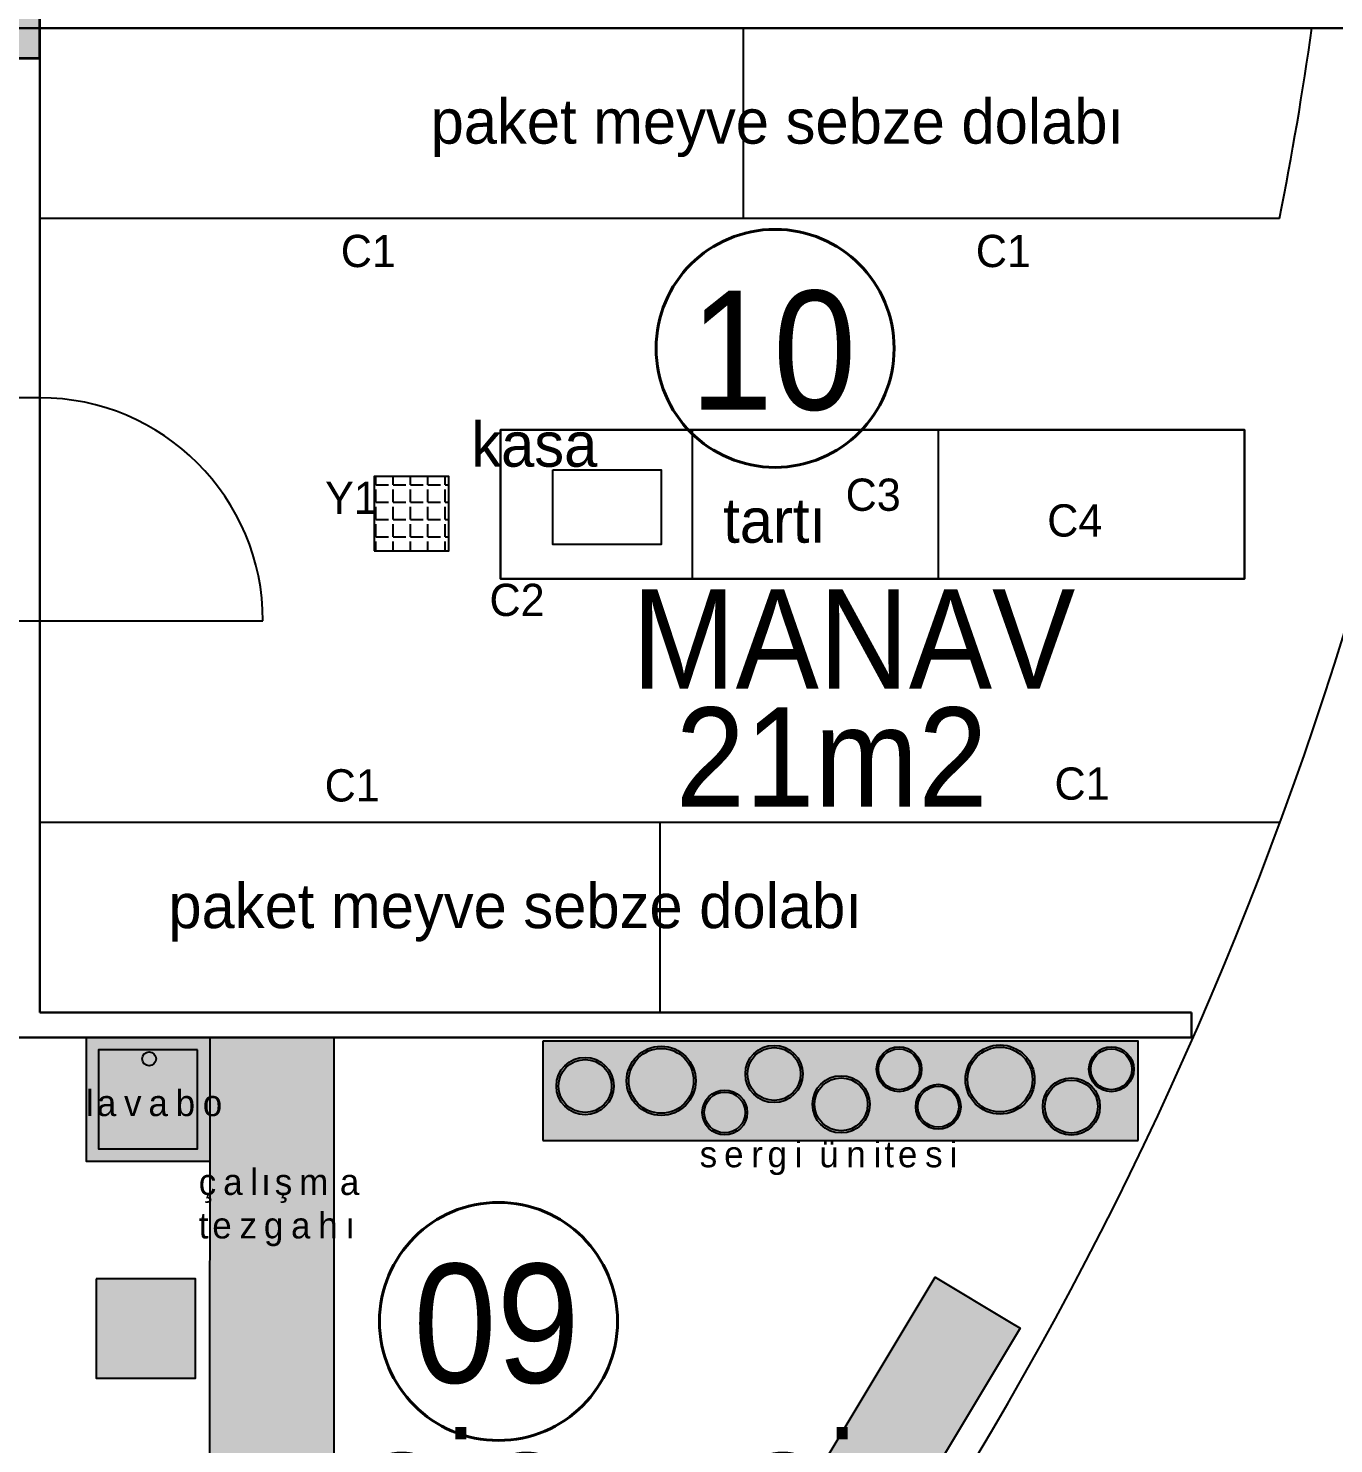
# Model space of a CAD drawing. Header units: millimetres. Extents: x -2729 to 15248, y -12439 to 5292.
# Drawn here: x 4003 to 4530, y -9621 to -9050 of the extents above; entities that cross this region are included whole.
import ezdxf

# ---------------------------------------------------------------- set-up
doc = ezdxf.new("R2010")
doc.units = ezdxf.units.MM
for name, color, linetype, lineweight in [('antet_Ном_пера__60', 7, 'Continuous', 35), ('DUVAR', 7, 'Continuous', 30), ('gzm', 250, 'Continuous', 20), ('kolon_Ном_пера__60', 7, 'Continuous', 35)]:
    doc.layers.add(name, color=color, linetype=linetype, lineweight=lineweight)
doc.layers.add('S2000-002 Çizgi', color=7, linetype='Continuous')
doc.styles.add('TAKSİM', font='GOTHIC.TTF', dxfattribs={"height": 20})
doc.styles.add('YAZI01', font='SIMPLXTW.SHX', dxfattribs={"width": 0.6})
doc.styles.add('Мой Ариал', font='arial.ttf', dxfattribs={"width": 0.9})

msp = doc.modelspace()

# ---------------------------------------------------------------- hatches: boundary and pattern name
h = msp.add_hatch(color=7)
h.paths.add_polyline_path([(3967.796, -8376.864), (4007.796, -8376.864), (4007.796, -8336.864), (3967.796, -8336.864)])
h.paths.add_polyline_path([(3967.804, -9061.868), (4007.804, -9061.868), (4007.804, -9021.868), (3967.804, -9021.868)])
h.paths.add_polyline_path([(3324.718, -9072.071), (3356.452, -9047.72), (3332.102, -9015.986), (3300.368, -9040.337)])
h.paths.add_polyline_path([(3095.806, -8734.189), (3130.447, -8714.189), (3110.447, -8679.548), (3075.806, -8699.548)])
h = msp.add_hatch()
h.set_pattern_fill('ANGLE', color=256)
h.set_pattern_definition([(0, (-4015.123, -11972.088), (0, 6.985), [5.08, -1.905]), (90, (-4015.123, -11972.088), (-6.985, 4e-16), [5.08, -1.905])])
h.paths.add_polyline_path([(4172.733, -9230.607), (4142.733, -9230.607), (4142.733, -9260.607), (4172.733, -9260.607)])
h = msp.add_hatch(color=256)
h.set_gradient(color1=(150, 150, 150), one_color=1, tint=1, name='SPHERICAL')
h.paths.add_polyline_path([(4076.463, -9456.869), (4026.463, -9456.868), (4026.462, -9506.868), (4076.462, -9506.869)])
h = msp.add_hatch(color=256)
h.set_gradient(color1=(150, 150, 150), one_color=1, tint=1)
h.paths.add_polyline_path([(4126.463, -9456.869), (4126.461, -9636.869), (4076.461, -9636.869), (4076.463, -9456.869)])
h = msp.add_hatch(color=256)
h.dxf.hatch_style = 1
h.set_gradient(color1=(127, 95, 63), color2=(194, 163, 132), one_color=1, tint=0.64, name='CYLINDER')
h.paths.add_polyline_path([(4210.71, -9458.473), (4450.71, -9458.473), (4450.71, -9498.473), (4210.71, -9498.473)])
h = msp.add_hatch(color=252)
edge = h.paths.add_edge_path()
edge.add_arc((4227.717, -9476.503), 11.557, 0, 360)
edge = h.paths.add_edge_path(flags=16)
edge.add_arc((4227.717, -9476.503), 10.689, 0, 360)
h = msp.add_hatch(color=252)
edge = h.paths.add_edge_path()
edge.add_arc((4258.428, -9474.415), 13.953, 0, 360)
edge = h.paths.add_edge_path(flags=17)
edge.add_arc((4258.428, -9474.415), 13.07, 0, 360)
h = msp.add_hatch(color=9)
h.set_gradient(color1=(176, 209, 173), color2=(192, 218, 190), one_color=1, tint=0.8)
edge = h.paths.add_edge_path()
edge.add_arc((4258.428, -9474.415), 13.07, 0, 360)
h = msp.add_hatch(color=252)
edge = h.paths.add_edge_path()
edge.add_arc((4303.936, -9471.652), 11.557, 0, 360)
edge = h.paths.add_edge_path(flags=16)
edge.add_arc((4303.936, -9471.652), 10.689, 0, 360)
h = msp.add_hatch(color=41)
h.set_gradient(color1=(231, 227, 152), color2=(236, 232, 172), one_color=1, tint=0.8)
edge = h.paths.add_edge_path()
edge.add_arc((4303.936, -9471.652), 10.689, 0, 360)
h = msp.add_hatch(color=252)
h.paths.add_polyline_path([(4354.332, -9478.798, 1), (4354.332, -9460.698, 1)])
h.paths.add_polyline_path([(4354.332, -9461.498, -1), (4354.332, -9477.998, -1)], flags=16)
h = msp.add_hatch(color=13)
h.set_gradient(color1=(193, 107, 87), color2=(207, 140, 125), one_color=1, tint=0.65)
edge = h.paths.add_edge_path()
edge.add_arc((4354.332, -9469.748), 8.25, 89.99926, 449.99926)
h = msp.add_hatch(color=252)
edge = h.paths.add_edge_path()
edge.add_arc((4395.074, -9473.891), 13.953, 0, 360)
edge = h.paths.add_edge_path(flags=17)
edge.add_arc((4395.074, -9473.891), 13.07, 0, 360)
h = msp.add_hatch(color=9)
h.set_gradient(color1=(176, 209, 173), color2=(192, 218, 190), one_color=1, tint=0.8)
edge = h.paths.add_edge_path()
edge.add_arc((4395.074, -9473.891), 13.07, 0, 360)
h = msp.add_hatch(color=252)
h.paths.add_polyline_path([(4439.965, -9478.782, 1), (4439.965, -9460.681, 1)])
h.paths.add_polyline_path([(4439.965, -9461.481, -1), (4439.965, -9477.982, -1)], flags=16)
h = msp.add_hatch(color=13)
h.set_gradient(color1=(193, 107, 87), color2=(207, 140, 125), one_color=1, tint=0.65)
edge = h.paths.add_edge_path()
edge.add_arc((4439.965, -9469.732), 8.25, 89.99926, 449.99926)
h = msp.add_hatch(color=41)
h.set_gradient(color1=(231, 227, 152), color2=(236, 232, 172), one_color=1, tint=0.8)
edge = h.paths.add_edge_path()
edge.add_arc((4227.717, -9476.503), 10.689, 0, 360)
h = msp.add_hatch(color=252)
edge = h.paths.add_edge_path()
edge.add_arc((4330.965, -9483.888), 11.557, 0, 360)
edge = h.paths.add_edge_path(flags=16)
edge.add_arc((4330.965, -9483.888), 10.689, 0, 360)
h = msp.add_hatch(color=41)
h.set_gradient(color1=(231, 227, 152), color2=(236, 232, 172), one_color=1, tint=0.8)
edge = h.paths.add_edge_path()
edge.add_arc((4330.965, -9483.888), 10.689, 0, 360)
h = msp.add_hatch(color=252)
h.paths.add_polyline_path([(4370.143, -9493.891, 1), (4370.143, -9475.79, 1)])
h.paths.add_polyline_path([(4370.143, -9476.59, -1), (4370.143, -9493.091, -1)], flags=16)
h = msp.add_hatch(color=13)
h.set_gradient(color1=(193, 107, 87), color2=(207, 140, 125), one_color=1, tint=0.65)
edge = h.paths.add_edge_path()
edge.add_arc((4370.143, -9484.841), 8.25, 89.99926, 449.99926)
h = msp.add_hatch(color=252)
edge = h.paths.add_edge_path()
edge.add_arc((4423.821, -9484.787), 11.557, 0, 360)
edge = h.paths.add_edge_path(flags=16)
edge.add_arc((4423.821, -9484.787), 10.689, 0, 360)
h = msp.add_hatch(color=41)
h.set_gradient(color1=(231, 227, 152), color2=(236, 232, 172), one_color=1, tint=0.8)
edge = h.paths.add_edge_path()
edge.add_arc((4423.821, -9484.787), 10.689, 0, 360)
h = msp.add_hatch(color=252)
h.paths.add_polyline_path([(4284.045, -9496.227, 1), (4284.046, -9478.126, 1)])
h.paths.add_polyline_path([(4284.046, -9478.926, -1), (4284.045, -9495.427, -1)], flags=16)
h = msp.add_hatch(color=13)
h.set_gradient(color1=(193, 107, 87), color2=(207, 140, 125), one_color=1, tint=0.65)
edge = h.paths.add_edge_path()
edge.add_arc((4284.046, -9487.176), 8.25, 89.99926, 449.99926)
h = msp.add_hatch(color=256)
h.set_gradient(color1=(191, 165, 146), one_color=1, tint=1, name='CYLINDER')
h.paths.add_polyline_path([(4030.558, -9554.316), (4030.558, -9594.316), (4070.558, -9594.317), (4070.558, -9554.317)])
h = msp.add_hatch(color=256)
h.set_gradient(color1=(150, 150, 150), one_color=1, tint=1)
h.paths.add_polyline_path([(4276.22, -9707.93), (4368.863, -9553.601), (4398.871, -9571.615), (4403.158, -9574.189), (4310.516, -9728.518)])

# ---------------------------------------------------------------- linework, layer by layer
for p, q in [((4370.064, -9211.877), (4370.064, -9271.877)), ((4210.71, -9498.473), (4450.71, -9498.473))]:
    msp.add_line(p, q)
for points in [[(4193.596, -9271.877), (4493.596, -9271.877), (4493.596, -9211.877), (4193.596, -9211.877)], [(4142.733, -9260.607), (4172.733, -9260.607), (4172.733, -9230.607), (4142.733, -9230.607)], [(4071.463, -9461.869), (4031.463, -9461.868), (4031.462, -9501.868), (4071.462, -9501.869)]]:
    msp.add_lwpolyline(points, close=True)
at = {"color": 0, "lineweight": 5, "ltscale": 0.1}
msp.add_lwpolyline([(3949.093, -9456.867), (4468.005, -9456.874)], dxfattribs=at)
for points in [[(4076.463, -9456.869), (4026.463, -9456.868), (4026.462, -9506.868), (4076.462, -9506.869), (4076.463, -9456.869)], [(4126.463, -9456.869), (4126.461, -9636.869), (4076.461, -9636.869), (4076.463, -9456.869), (4126.463, -9456.869)], [(4210.71, -9458.473), (4210.71, -9498.473)], [(4450.71, -9498.473), (4450.71, -9458.473), (4210.71, -9458.473)], [(4030.558, -9554.316), (4030.558, -9594.316), (4070.558, -9594.317), (4070.558, -9554.317), (4030.558, -9554.316)], [(4276.22, -9707.93), (4368.863, -9553.601), (4398.871, -9571.615), (4403.158, -9574.189), (4310.516, -9728.518), (4276.22, -9707.93)]]:
    msp.add_lwpolyline(points)
at = {"color": 1, "lineweight": 40, "ltscale": 0.005}
for centre in [(4304.349, -9178.954), (4192.82, -9571.453)]:
    msp.add_circle(centre, 48, dxfattribs=at)
for centre, radius in [((4051.904, -9465.524), 2.786), ((4227.717, -9476.503), 11.557), ((4258.428, -9474.415), 13.953), ((4258.428, -9474.415), 13.07), ((4303.936, -9471.652), 11.557), ((4303.936, -9471.652), 10.689), ((4354.332, -9469.748), 9.05), ((4354.332, -9469.748), 8.25), ((4395.074, -9473.891), 13.953), ((4395.074, -9473.891), 13.07), ((4439.965, -9469.732), 9.05), ((4439.965, -9469.732), 8.25), ((4227.717, -9476.503), 10.689), ((4330.965, -9483.888), 11.557), ((4330.965, -9483.888), 10.689), ((4370.143, -9484.841), 9.05), ((4370.143, -9484.841), 8.25), ((4423.821, -9484.787), 11.557), ((4423.821, -9484.787), 10.689), ((4284.046, -9487.176), 9.05), ((4284.046, -9487.176), 8.25)]:
    msp.add_circle(centre, radius)
for radius, start, end in [(1520.372, 320.60427, 352.242139), (1454.042, 348.82134, 351.885912)]:
    msp.add_arc((3081.348, -8844.638), radius, start, end)
at = {"layer": 'DUVAR', "linetype": 'Continuous'}
for p, q in [((4007.804, -9061.868), (4007.8, -9446.868)), ((4472.323, -9446.874), (4472.323, -9456.874))]:
    msp.add_line(p, q, dxfattribs=at)
for points in [[(3817.906, -9049.868), (4587.805, -9049.868)], [(4007.8, -9446.868), (4472.323, -9446.874)], [(3949.093, -9456.867), (4472.323, -9456.874)]]:
    msp.add_lwpolyline(points, dxfattribs=at)
for centre, radius, start, end in [((5357.757, -7557.646), 2578.654, 214.052528, 244.048203), ((5357.441, -7558.125), 2758.085, 213.967403, 243.1608)]:
    msp.add_arc(centre, radius, start, end, dxfattribs=at)
at = {"layer": 'kolon_Ном_пера__60', "linetype": 'Continuous', "flags": 128}
msp.add_lwpolyline([(3967.804, -9061.868), (4007.804, -9061.868), (4007.804, -9021.868), (3967.804, -9021.868)], close=True, dxfattribs=at)
at = {"layer": 'S2000-002 Çizgi'}
for p, q in [((4291.581, -9126.532), (4291.581, -9049.868)), ((4507.803, -9126.532), (4007.803, -9126.532)), ((4007.802, -9198.895), (3997.906, -9198.895)), ((3997.906, -9288.895), (4097.801, -9288.895)), ((4507.993, -9370.2), (4007.801, -9370.2)), ((4257.897, -9370.2), (4257.897, -9446.871))]:
    msp.add_line(p, q, dxfattribs=at)
for points in [[(4193.596, -9211.877), (4493.596, -9211.877), (4493.596, -9271.877), (4193.596, -9271.877)], [(4193.596, -9211.877), (4270.869, -9211.877), (4270.869, -9271.877), (4193.596, -9271.877)], [(4214.765, -9227.951), (4258.368, -9227.951), (4258.368, -9258.068), (4214.765, -9258.068)]]:
    msp.add_lwpolyline(points, close=True, dxfattribs=at)
msp.add_arc((4007.801, -9288.895), 90, 0, 89.99928, dxfattribs=at)

# ---------------------------------------------------------------- texts
at = {"style": 'TAKSİM'}
for s, height, p in [('paket meyve sebze dolabı', 18, (4165.432, -9096.395)), ('C1', 13, (4129.2, -9146.183)), ('C1', 13, (4385.302, -9146.183)), ('kasa', 18, (4181.815, -9226.707)), ('C3', 13, (4332.804, -9244.494)), ('Y1', 13, (4122.877, -9245.754)), ('tartı', 18, (4283.438, -9257.368)), ('C4', 13, (4414.103, -9254.875)), ('C2', 13, (4189.176, -9286.921)), ('C1', 13, (4122.707, -9361.735)), ('C1', 13, (4417.045, -9361.014)), ('paket meyve sebze dolabı', 18, (4059.692, -9412.824))]:
    msp.add_text(s, height=height, dxfattribs=at).set_placement(p)
at = {"lineweight": 40, "ltscale": 0.005, "char_height": 40, "attachment_point": 8, "style": 'Мой Ариал'}
for s, insert in [('MANAV', (4335.977, -9316.199)), ('21m2', (4327.159, -9363.787)), ('ÇİÇEKÇİ', (4236.342, -9676.871))]:
    msp.add_mtext(s, dxfattribs=dict(at, insert=insert))
at = {"layer": 'antet_Ном_пера__60', "color": 1, "linetype": 'Continuous', "insert": (4303.536, -9204.398), "char_height": 48, "attachment_point": 8, "style": 'Мой Ариал'}
msp.add_mtext('10', dxfattribs=at)
at = {"layer": 'antet_Ном_пера__60', "color": 1, "linetype": 'Continuous', "insert": (4192.007, -9596.896), "char_height": 48, "attachment_point": 8, "rotation": 359.99926, "style": 'Мой Ариал'}
msp.add_mtext('09', dxfattribs=at)
at = {"layer": 'gzm', "color": 1, "char_height": 10.52439, "width": 867.62206, "attachment_point": 1, "rotation": 359.9993, "style": 'YAZI01'}
for s, insert in [('{\\fGill Sans MT|b0|i0|c0|p34;\\W1;\\T1.4;lavabo}', (4026.463, -9478.112)), ('{\\fGill Sans MT|b0|i0|c0|p34;\\W1;\\T1.4;çalışma\\Ptezgahı}', (4071.92, -9509.922))]:
    msp.add_mtext(s, dxfattribs=dict(at, insert=insert))
at = {"layer": 'gzm', "color": 1, "insert": (4273.948, -9498.761), "char_height": 10.52439, "width": 867.62206, "attachment_point": 1, "style": 'YAZI01'}
msp.add_mtext('{\\fGill Sans MT|b0|i0|c0|p34;\\W1;\\T1.4;sergi ünitesi}', dxfattribs=at)

doc.saveas('drawing.dxf')
